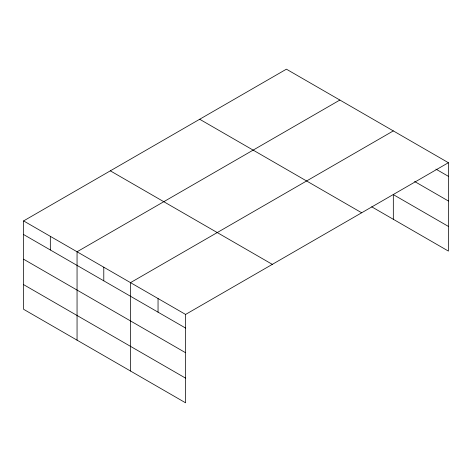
<?xml version="1.0" encoding="UTF-8"?>
<svg xmlns="http://www.w3.org/2000/svg" width="472" height="472" viewBox="0 0 472 472"><rect width="100%" height="100%" fill="white"/><g stroke="black" fill="none" stroke-linecap="round" stroke-linejoin="round"><path stroke-width="0.71" d="M23.6 220.914L185.59 314.435L185.59 402.822L23.6 309.296L23.6 220.914L286.41 69.177L448.4 162.704L448.4 251.086L371.688 206.801M339.869 100.04L77.054 251.777L77.054 340.159M393.323 130.903L130.514 282.639L130.514 371.022M185.59 314.435L448.4 162.704M435.88 169.1L448.4 176.327M414.605 181.49L448.4 201.001M448.4 226.418L393.323 194.617L393.323 219.291M199.685 119.251L361.67 212.772M110.33 170.84L272.315 264.361M23.6 234.537L185.59 328.064M23.6 259.211L185.59 352.731M23.6 284.628L185.59 378.149M158.049 298.534L158.049 312.163M103.787 267.205L103.787 280.834M50.327 236.342L50.327 249.971"/></g></svg>
